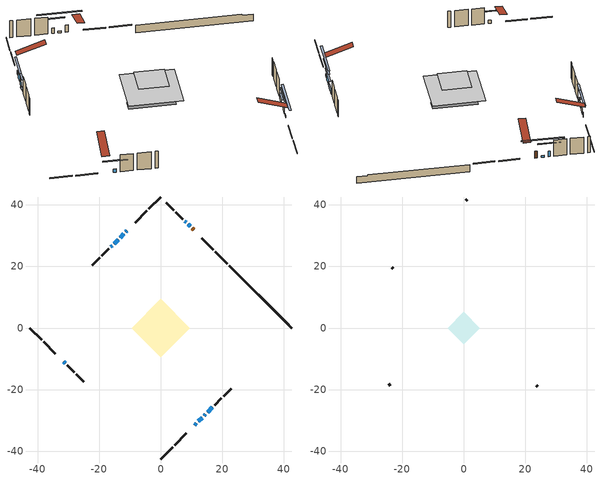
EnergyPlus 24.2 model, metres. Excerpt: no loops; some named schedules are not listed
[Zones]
conditioned space
 floor outside (Floor1 construction): -3.3,0 0,3.3 3.3,0 0,-3.3 z0.93
 floor adiabatic (AdiabaticFloorConstruction): -9.46,0 0,9.46 9.46,0 0,-9.46 z3.37
 floor foundation (Slab1 construction): -5.06,3.13 -3.13,5.06 5.06,-3.13 3.13,-5.06 z-1.25
 wall outside (RimJoist1 construction): 0,-42.58 3.88,-38.7 / -42.58,0 -38.7,-3.88 / 0,42.58 -3.88,38.7 / 21.66,20.92 17.79,24.8 z0.93:1.23
 wall outside (RimJoist2 construction): 4.54,-38.04 8.34,-34.25 / -38.04,-4.54 -34.25,-8.34 / -4.54,38.04 -8.34,34.25 / 17.13,25.45 13.33,29.25 z0.93:1.23
 wall outside (AdiabaticWallConstruction 1): 10.67,31.91 10.17,32.41 z0.93:2.96
 wall outside (AdiabaticWallConstruction): -10.99,31.59 -11.32,31.26 z0.93:2.15; -31.59,-10.99 -31.07,-11.52 z0.93:1.85; 9.51,33.07 8.92,33.66 / 10.99,-31.59 11.59,-30.99 z0.93:1.44; -11.97,30.61 -13.23,29.35 / 8.26,34.32 7.87,34.72 z0.93:2.51; 12.24,-30.34 13.48,-29.1 z0.93:2.94; 14.14,-28.44 14.55,-28.04 z0.93:1.78; -13.89,28.7 -15.13,27.45 z0.93:2.49; -15.79,26.79 -16.19,26.39 z0.93:1.54; 15.2,-27.38 16.82,-25.76 z0.93:2.05
 wall outside (Wall1 construction): 17.47,-25.11 19.74,-22.84 / -30.41,-12.17 -28.14,-14.44 / -16.84,25.74 -19.11,23.47 / 7.21,35.37 4.94,37.64 z0.93:5.81
 wall outside (Wall2 construction): 20.4,-22.18 22.84,-19.74 / -27.48,-15.1 -25.05,-17.53 / -19.77,22.81 -22.21,20.38 / 4.28,38.3 1.85,40.73 z0.93:5.81
 wall foundation (FoundationWall1 construction): 22.32,20.26,-1.25 22.32,20.26,0.93 40.55,2.03,0.93 40.55,2.03,0.63 42.58,0,0.63 42.58,0,-1.25
 window (WindowConstruction 8): -10.99,31.59 -11.32,31.26 z0.93:2.15
 window (WindowConstruction 7): -31.59,-10.99 -31.07,-11.51 z0.93:1.84
 window (WindowConstruction 9): 9.51,33.07 8.92,33.66 z0.93:1.44
 window (WindowConstruction 10): 10.99,-31.59 11.58,-31 z0.93:1.44
 window (WindowConstruction): -11.97,30.61 -13.23,29.35 z0.93:2.51
 window (WindowConstruction 1): 12.24,-30.34 13.48,-29.1 z0.93:2.94
 window (WindowConstruction 2): 14.14,-28.44 14.54,-28.04 z0.93:1.78
 window (WindowConstruction 3): 8.26,34.32 7.87,34.71 z0.93:2.51
 window (WindowConstruction 4): -13.89,28.69 -15.13,27.45 z0.93:2.49
 window (WindowConstruction 5): -15.79,26.79 -16.19,26.4 z0.93:1.54
 window (WindowConstruction 6): 15.2,-27.38 16.82,-25.76 z0.93:2.05
 door (Door): 10.67,31.91 10.17,32.41 z0.93:2.96
 ceiling adiabatic (AdiabaticFloorConstruction): 0,-9.46 9.46,0 0,9.46 -9.46,0 z3.37
attic - vented
 floor to conditioned space (Floor2 construction Reversed): -5.23,0 0,5.23 5.23,0 0,-5.23 z5.81
 wall outside (Wall3 construction): 23.49,-19.09 24.03,-18.55 / -24.39,-18.19 -23.86,-18.72 / -22.86,19.72 -23.39,19.19 / 1.19,41.39 0.66,41.92 z0.93:5.81
 roof outside (Roof1 construction): 10.34,-32.25,5.81 5.24,-27.15,8.21 3.89,-28.49,8.21 8.99,-33.59,5.81; -32.25,-10.34,5.81 -27.15,-5.24,8.21 -28.49,-3.89,8.21 -33.59,-8.99,5.81; -10.34,32.25,5.81 -5.24,27.15,8.21 -3.89,28.49,8.21 -8.99,33.59,5.81; 11.33,31.25,5.81 6.23,26.15,8.21 7.57,24.81,8.21 12.67,29.91,5.81
shading: -29.2,-13.38 -33.45,-9.13 -33.75,-9.42 -29.49,-13.67 z4.48; 5.32,37.26 13.1,29.48 13.39,29.77 5.62,37.55 z6.52; 15.18,-27.4 7.4,-35.18 7.69,-35.47 15.47,-27.69 z6.52; -15.1,27.49 -10.11,32.47 -10.4,32.77 -15.39,27.78 z5.15; 15.35,-27.23 10.38,-32.21 10.67,-32.5 15.64,-27.52 z5.58; 16.41,-26.17 12.27,-30.31 12.56,-30.6 16.7,-26.46 z4.42; 6,36.58 10.13,32.45 10.42,32.74 6.29,36.87 z5.15; -17,25.58 -12.02,30.56 -12.31,30.85 -17.29,25.87 z5.13; -16.33,26.25 -15.65,26.93 -15.94,27.22 -16.62,26.54 z1.74; 16.96,-25.62 15.06,-27.52 15.35,-27.81 17.25,-25.91 z2.25
[Building]
Building 1: Terrain=Suburbs
[Site:Location]
Montreal Intl AP_QC: Latitude {deg}=45.47; Longitude {deg}=-73.74; Time Zone {hr}=-5; Elevation {m}=36; Keep Site Location Information=Yes
[Site:GroundTemperature:Shallow]
2.07863, -0.316383, -0.508184, 0.628371, 5.19101, 9.73239, 13.6695, 16.1636, 16.3755, 14.347, 10.5102, 6.10817
[Site:WaterMainsTemperature]
Calculation Method=Schedule; Temperature Schedule=mains temperature schedule
[Material] Roughness=Rough; Thermal Absorptance=0.9
Name | Thickness {m} | Conductivity {W/m-K} | Density {kg/m3} | Specific Heat {J/kg-K} | Solar Absorptance | Visible Absorptance
asphalt or fiberglass shingles | 0.00635 | 0.162714 | 1121.4 | 1465.45 | 0.4 | 0.4
ceiling loosefill ins | 0.0846667 | 0.0480833 | 16.02 | 1046.75 | 0.7 | 0.7
ceiling stud and cavity | 0.1397 | 0.0937792 | 65.682 | 1177.47 | 0.7 | 0.7
concrete 4.0 in. | 0.1016 | 1.803125 | 2242.8 | 837.4 | 0.7 | 0.7
concrete 8.0 in. | 0.2032 | 1.803125 | 2242.8 | 837.4 | 0.7 | 0.7
door material | 0.04445 | 0.053851 | 512.64 | 1214.23 | 0.7 | 0.7
exterior vertical ins | 0.0454343 | 0.029427 | 32.04 | 1214.23 | 0.7 | 0.7
floor covering | 0.0127 | 0.0433444 | 54.468 | 1339.84 | 0.6 | 0.6
floor rigid ins; rim joist rigid ins; wall rigid ins | 0.051816 | 0.029427 | 32.04 | 1214.23 | 0.7 | 0.7
floor rigid ins 1; wall rigid ins 1 | 0.512978 | 0.029427 | 32.04 | 1214.23 | 0.7 | 0.7
floor stud and cavity | 0.1397 | 0.344651 | 92.3553 | 1139.71 | 0.7 | 0.7
floor stud and cavity 1 | 0.1397 | 1.75129 | 37.0049 | 1207.88 | 0.7 | 0.7
furniture material conditioned space 1 | 0.1524 | 0.115458 | 640.8 | 1214.23 | 0.6 | 0.6
gypsum board | 0.0127 | 0.160291 | 801 | 837.4 | 0.6 | 0.6
gypsum board 1 | 0.0127 | 0.160291 | 801 | 837.4 | 0.7 | 0.7
osb sheathing 0.5 in. | 0.0127 | 0.115458 | 512.64 | 1214.23 | 0.7 | 0.7
osb sheathing 0.75 in. | 0.01905 | 0.115458 | 512.64 | 1214.23 | 0.7 | 0.7
osb sheathing 2.0 in. | 0.0508 | 0.115458 | 512.64 | 1214.23 | 0.7 | 0.7
rim joist stud and cavity | 0.0508 | 0.0406006 | 125.044 | 1163.47 | 0.6 | 0.6
rim joist stud and cavity 1 | 0.0508 | 0.0292721 | 125.044 | 1163.47 | 0.6 | 0.6
wall stud and cavity | 0.1397 | 0.196872 | 139.0536 | 1170.24 | 0.7 | 0.7
wall stud and cavity 1 | 0.1397 | 0.196385 | 139.0536 | 1170.24 | 0.7 | 0.7
wall stud and cavity 2 | 0.0889 | 6.9971 | 50.32683 | 1063.81 | 0.6 | 0.6
wall stud and cavity 3 | 0.0889 | 0.380278 | 52.3479 | 1209.89 | 0.7 | 0.7
wall stud and cavity 4 | 0.0889 | 0.391764 | 83.0341 | 1211.67 | 0.7 | 0.7
wood siding | 0.0254 | 0.102417 | 544.68 | 1172.36 | 0.4 | 0.4
wood siding 1 | 0.00254 | 0.102417 | 544.68 | 1172.36 | 0.4 | 0.4
wood siding 2; wood siding 3; wood siding 4 | 0.0254 | 0.102417 | 544.68 | 1172.36 | 0.7 | 0.7
[WindowMaterial:SimpleGlazingSystem]
Name | U-Factor {W/m2-K} | Solar Heat Gain Coefficient
WindowMaterial | 2.89351 | 0.69
WindowMaterial 1 | 3.10076 | 0.59
WindowMaterial 2 | 2.98776 | 0.6
WindowMaterial 3 | 2.969594 | 0.62
WindowMaterial 4 | 2.89408 | 0.69
WindowMaterial 5 | 3.006501 | 0.57
WindowMaterial 6 | 2.927009 | 0.66
WindowMaterial 7 | 2.963916 | 0.62
WindowMaterial 8 | 3.1212 | 0.61
WindowMaterial 9 | 2.99912 | 0.58
[Construction]
AdiabaticFloorConstruction: floor stud and cavity 1, floor rigid ins 1, osb sheathing 0.75 in., floor covering
AdiabaticWallConstruction: wood siding 3, wall rigid ins 1, wall stud and cavity 3, gypsum board
AdiabaticWallConstruction 1: wood siding 4, wall rigid ins 1, wall stud and cavity 3, gypsum board
Door: door material
Floor1 construction: floor stud and cavity, floor rigid ins, osb sheathing 0.75 in., floor covering
Floor2 construction Reversed: gypsum board, ceiling stud and cavity, ceiling loosefill ins
FoundationWall1 construction: concrete 8.0 in., gypsum board 1
furniture construction conditioned space 1: furniture material conditioned space 1
PartitionWallConstruction: gypsum board, wall stud and cavity 4, gypsum board
RimJoist1 construction: wood siding 2, rim joist rigid ins, osb sheathing 2.0 in., rim joist stud and cavity
RimJoist2 construction: wood siding 2, osb sheathing 2.0 in., rim joist stud and cavity 1
Roof1 construction: asphalt or fiberglass shingles
Slab1 construction: concrete 4.0 in.
Wall1 construction: wood siding, wall rigid ins, osb sheathing 0.5 in., wall stud and cavity, gypsum board
Wall2 construction: wood siding, wall rigid ins, osb sheathing 0.5 in., wall stud and cavity 1, gypsum board
Wall3 construction: wood siding 1, wall stud and cavity 2
WindowConstruction: WindowMaterial
WindowConstruction 1: WindowMaterial 1
WindowConstruction 10; WindowConstruction 9: WindowMaterial 9
WindowConstruction 2: WindowMaterial 2
WindowConstruction 3: WindowMaterial 3
WindowConstruction 4: WindowMaterial 4
WindowConstruction 5: WindowMaterial 5
WindowConstruction 6: WindowMaterial 6
WindowConstruction 7: WindowMaterial 7
WindowConstruction 8: WindowMaterial 8
[Zone] Multiplier=1; Part of Total Floor Area=Yes
Name | Volume {m3}
attic - vented | 21.3864
conditioned space | 352.4
[Space]
Name | Zone | Volume {m3}
attic - vented 1 | attic - vented | 21.3864
conditioned space 1 | conditioned space | 352.4
[ZoneInfiltration:EffectiveLeakageArea]
infil attic - vented 1: Zone or Space=attic - vented 1; Schedule=Always On Discrete; Effective Air Leakage Area {cm2}=2192.4; Stack Coefficient=0.000506269; Wind Coefficient=1.52023e-05
[ZoneMixing]
whole house fan mix: Zone or Space=attic - vented; Schedule=Always On Continuous; Design Flow Rate Calculation Method=Flow/Zone; Design Flow Rate {m3/s}=0; Source Zone or Space=conditioned space
[SurfaceProperty:ExposedFoundationPerimeter]
Slab1: Exposed Perimeter Calculation Method=TotalExposedPerimeter; Total Exposed Perimeter {m}=28.651
[InternalMass] Zone or ZoneList=conditioned space; Space or SpaceList=conditioned space 1
Name | Construction | Surface Area {m2}
furniture mass conditioned space 1 | furniture construction conditioned space 1 | 93.0643
partition wall mass | PartitionWallConstruction | 232.661
[Lights]
interior lighting: Zone or ZoneList or Space or SpaceList=conditioned space 1; Schedule=interior lighting schedule; Design Level Calculation Method=LightingLevel; Lighting Level {W}=343.2; Return Air Fraction=0; Fraction Radiant=0.6; Fraction Visible=0.2; Fraction Replaceable=1
[People]
occupants: Zone or ZoneList or Space or SpaceList=conditioned space 1; Number of People Schedule=occupants schedule; Number of People Calculation Method=People; Number of People=3; Fraction Radiant=0.314171; Sensible Heat Fraction=0.56303; Activity Level Schedule=occupants activity schedule; Carbon Dioxide Generation Rate {m3/s-W}=0; Enable ASHRAE 55 Comfort Warnings=No; Mean Radiant Temperature Calculation Type=EnclosureAveraged
[ElectricEquipment] Zone or ZoneList or Space or SpaceList=conditioned space 1; Design Level Calculation Method=EquipmentLevel
Name | Schedule | Design Level {W} | Fraction Latent | Fraction Radiant | Fraction Lost
clothes dryer | clothes dryer schedule | 140.772 | 0.015 | 0.081 | 0.85
clothes washer | clothes washer schedule | 32.1985 | 0.03 | 0.162 | 0.7
cooking range | cooking range schedule | 215.147 | 0.08 | 0.432 | 0.2
dishwasher | dishwasher schedule | 66.8632 | 0.3 | 0.18 | 0.4
fridge | fridge schedule | 72.9452 | 0 | 0.6 | 0
mech vent bath fan 0 | mech vent bath fan 0 schedule | 50.2 | 0 | 0 | 1
mech vent bath fan 1 | mech vent bath fan 1 schedule | 50.2 | 0 | 0 | 1
mech vent house fan | mech vent house fan schedule | 19.9167 | 0 | 0 | 0.5
mech vent house fan cfis | mech vent house fan cfis schedule | 0 | 0 | 0 | 0
mech vent range fan 0 | mech vent range fan 0 schedule | 57 | 0 | 0 | 1
misc plug loads | misc plug loads schedule | 494.7 | 0.045 | 0.513 | 0.1
whole house fan | Always On Discrete | 0 | 0 | 0 | 1
[OtherEquipment] Zone or ZoneList or Space or SpaceList=conditioned space 1; Design Level Calculation Method=EquipmentLevel
Name | Fuel Type | Schedule | Design Level {W} | Fraction Latent | Fraction Radiant | Fraction Lost
clothes dryer 1 | Electricity | clothes dryer schedule | 0 | 0.015 | 0.081 | 0.85
cooking range 1 | Electricity | cooking range schedule | 0 | 0.08 | 0.432 | 0.2
general water use latent | None | general water use schedule | 62.594 | 1 | 0 | 0
general water use sensible | None | general water use schedule | -61.6891 | 0 | 0.6 | 0
mech vent house fan latent load | None | Always On Discrete | 0 | 1 | 0 | 0
mech vent house fan sensible load | None | Always On Discrete | 0 | 0 | 0 | 0
water heater energy adjustment1 | Electricity | Always On Discrete | 0.01 | 0 | 0 | 1
[ZoneInfiltration:DesignFlowRate] Zone or ZoneList or Space or SpaceList=conditioned space 1; Schedule=Always On Discrete; Design Flow Rate Calculation Method=Flow/Zone; Design Flow Rate {m3/s}=0
infil flow; natural vent flow; whole house fan flow
[Foundation:Kiva]
Foundation Kiva 1: Initial Indoor Air Temperature {C}=18; Wall Height Above Grade {m}=0.930006; Wall Depth Below Slab {m}=0.2032; Custom Block Material Name 1=exterior vertical ins; Custom Block Depth 1 {m}=2.17999; Custom Block X Position 1 {m}=0.2159; Custom Block Z Position 1 {m}=0
[Foundation:Kiva:Settings]
Soil Conductivity {W/m-K}=0.849921; Soil Density {kg/m3}=1842.3; Soil Specific Heat {J/kg-K}=418.7; Ground Solar Absorptivity=0.9; Ground Thermal Absorptivity=0.9; Ground Surface Roughness {m}=0.03; Far-Field Width {m}=40; Deep-Ground Boundary Condition=ZeroFlux; Deep-Ground Depth {m}=40; Minimum Cell Dimension {m}=0.2; Maximum Cell Growth Coefficient=3; Simulation Timestep=Timestep
[Exterior:Lights]
exterior lighting: Schedule=exterior lighting schedule; Design Level {W}=75.6
[Schedule:Constant]
Name | Hourly Value
Always On Continuous; mech vent house fan schedule; mech vent house fan cfis schedule; Always On Discrete | 1
occupants activity schedule | 117.228
fridge schedule | 0
[Schedule:Week:Daily]
interior lighting schedule Week Rule - Jan1-Jan27: interior lighting schedule day, interior lighting schedule day, interior lighting schedule day, interior lighting schedule day, interior lighting schedule day, interior lighting schedule day, interior lighting schedule day, interior lighting schedule default day, interior lighting schedule default day, interior lighting schedule default day, interior lighting schedule default day, interior lighting schedule default day
interior lighting schedule Week Rule - Jan28-Feb3: interior lighting schedule day, interior lighting schedule day, interior lighting schedule day, interior lighting schedule day, interior lighting schedule day 1, interior lighting schedule day 1, interior lighting schedule day 1, interior lighting schedule default day, interior lighting schedule default day, interior lighting schedule default day, interior lighting schedule default day, interior lighting schedule default day
interior lighting schedule Week Rule - Feb4-Feb24: interior lighting schedule day 1, interior lighting schedule day 1, interior lighting schedule day 1, interior lighting schedule day 1, interior lighting schedule day 1, interior lighting schedule day 1, interior lighting schedule day 1, interior lighting schedule default day, interior lighting schedule default day, interior lighting schedule default day, interior lighting schedule default day, interior lighting schedule default day
interior lighting schedule Week Rule - Feb25-Mar3: interior lighting schedule day 1, interior lighting schedule day 1, interior lighting schedule day 1, interior lighting schedule day 1, interior lighting schedule day 2, interior lighting schedule day 2, interior lighting schedule day 2, interior lighting schedule default day, interior lighting schedule default day, interior lighting schedule default day, interior lighting schedule default day, interior lighting schedule default day
interior lighting schedule Week Rule - Mar4-Mar31: interior lighting schedule day 2, interior lighting schedule day 2, interior lighting schedule day 2, interior lighting schedule day 2, interior lighting schedule day 2, interior lighting schedule day 2, interior lighting schedule day 2, interior lighting schedule default day, interior lighting schedule default day, interior lighting schedule default day, interior lighting schedule default day, interior lighting schedule default day
interior lighting schedule Week Rule - Apr1-Apr28: interior lighting schedule day 3, interior lighting schedule day 3, interior lighting schedule day 3, interior lighting schedule day 3, interior lighting schedule day 3, interior lighting schedule day 3, interior lighting schedule day 3, interior lighting schedule default day, interior lighting schedule default day, interior lighting schedule default day, interior lighting schedule default day, interior lighting schedule default day
interior lighting schedule Week Rule - Apr29-May5: interior lighting schedule day 3, interior lighting schedule day 3, interior lighting schedule day 4, interior lighting schedule day 4, interior lighting schedule day 4, interior lighting schedule day 4, interior lighting schedule day 4, interior lighting schedule default day, interior lighting schedule default day, interior lighting schedule default day, interior lighting schedule default day, interior lighting schedule default day
interior lighting schedule Week Rule - May6-May26: interior lighting schedule day 4, interior lighting schedule day 4, interior lighting schedule day 4, interior lighting schedule day 4, interior lighting schedule day 4, interior lighting schedule day 4, interior lighting schedule day 4, interior lighting schedule default day, interior lighting schedule default day, interior lighting schedule default day, interior lighting schedule default day, interior lighting schedule default day
interior lighting schedule Week Rule - May27-Jun2: interior lighting schedule day 4, interior lighting schedule day 4, interior lighting schedule day 4, interior lighting schedule day 4, interior lighting schedule day 4, interior lighting schedule day 5, interior lighting schedule day 5, interior lighting schedule default day, interior lighting schedule default day, interior lighting schedule default day, interior lighting schedule default day, interior lighting schedule default day
interior lighting schedule Week Rule - Jun3-Jun30: interior lighting schedule day 5, interior lighting schedule day 5, interior lighting schedule day 5, interior lighting schedule day 5, interior lighting schedule day 5, interior lighting schedule day 5, interior lighting schedule day 5, interior lighting schedule default day, interior lighting schedule default day, interior lighting schedule default day, interior lighting schedule default day, interior lighting schedule default day
interior lighting schedule Week Rule - Jul1-Jul28: interior lighting schedule day 6, interior lighting schedule day 6, interior lighting schedule day 6, interior lighting schedule day 6, interior lighting schedule day 6, interior lighting schedule day 6, interior lighting schedule day 6, interior lighting schedule default day, interior lighting schedule default day, interior lighting schedule default day, interior lighting schedule default day, interior lighting schedule default day
interior lighting schedule Week Rule - Jul29-Aug4: interior lighting schedule day 6, interior lighting schedule day 6, interior lighting schedule day 6, interior lighting schedule day 7, interior lighting schedule day 7, interior lighting schedule day 7, interior lighting schedule day 7, interior lighting schedule default day, interior lighting schedule default day, interior lighting schedule default day, interior lighting schedule default day, interior lighting schedule default day
interior lighting schedule Week Rule - Aug5-Aug25: interior lighting schedule day 7, interior lighting schedule day 7, interior lighting schedule day 7, interior lighting schedule day 7, interior lighting schedule day 7, interior lighting schedule day 7, interior lighting schedule day 7, interior lighting schedule default day, interior lighting schedule default day, interior lighting schedule default day, interior lighting schedule default day, interior lighting schedule default day
interior lighting schedule Week Rule - Aug26-Sep1: interior lighting schedule day 7, interior lighting schedule day 7, interior lighting schedule day 7, interior lighting schedule day 7, interior lighting schedule day 7, interior lighting schedule day 7, interior lighting schedule day 8, interior lighting schedule default day, interior lighting schedule default day, interior lighting schedule default day, interior lighting schedule default day, interior lighting schedule default day
interior lighting schedule Week Rule - Sep2-Sep29: interior lighting schedule day 8, interior lighting schedule day 8, interior lighting schedule day 8, interior lighting schedule day 8, interior lighting schedule day 8, interior lighting schedule day 8, interior lighting schedule day 8, interior lighting schedule default day, interior lighting schedule default day, interior lighting schedule default day, interior lighting schedule default day, interior lighting schedule default day
interior lighting schedule Week Rule - Sep30-Oct6: interior lighting schedule day 8, interior lighting schedule day 9, interior lighting schedule day 9, interior lighting schedule day 9, interior lighting schedule day 9, interior lighting schedule day 9, interior lighting schedule day 9, interior lighting schedule default day, interior lighting schedule default day, interior lighting schedule default day, interior lighting schedule default day, interior lighting schedule default day
interior lighting schedule Week Rule - Oct7-Oct27: interior lighting schedule day 9, interior lighting schedule day 9, interior lighting schedule day 9, interior lighting schedule day 9, interior lighting schedule day 9, interior lighting schedule day 9, interior lighting schedule day 9, interior lighting schedule default day, interior lighting schedule default day, interior lighting schedule default day, interior lighting schedule default day, interior lighting schedule default day
interior lighting schedule Week Rule - Oct28-Nov3: interior lighting schedule day 9, interior lighting schedule day 9, interior lighting schedule day 9, interior lighting schedule day 9, interior lighting schedule day 10, interior lighting schedule day 10, interior lighting schedule day 10, interior lighting schedule default day, interior lighting schedule default day, interior lighting schedule default day, interior lighting schedule default day, interior lighting schedule default day
interior lighting schedule Week Rule - Nov4-Nov24: interior lighting schedule day 10, interior lighting schedule day 10, interior lighting schedule day 10, interior lighting schedule day 10, interior lighting schedule day 10, interior lighting schedule day 10, interior lighting schedule day 10, interior lighting schedule default day, interior lighting schedule default day, interior lighting schedule default day, interior lighting schedule default day, interior lighting schedule default day
interior lighting schedule Week Rule - Nov25-Dec1: interior lighting schedule day 10, interior lighting schedule day 10, interior lighting schedule day 10, interior lighting schedule day 10, interior lighting schedule day 10, interior lighting schedule day 10, interior lighting schedule day 11, interior lighting schedule default day, interior lighting schedule default day, interior lighting schedule default day, interior lighting schedule default day, interior lighting schedule default day
interior lighting schedule Week Rule - Dec2-Dec31: interior lighting schedule day 11, interior lighting schedule day 11, interior lighting schedule day 11, interior lighting schedule day 11, interior lighting schedule day 11, interior lighting schedule day 11, interior lighting schedule day 11, interior lighting schedule default day, interior lighting schedule default day, interior lighting schedule default day, interior lighting schedule default day, interior lighting schedule default day
occupants schedule Week Rule - Jan1-Dec31: occupants schedule day, occupants schedule day, occupants schedule day, occupants schedule day, occupants schedule day, occupants schedule day, occupants schedule day, occupants schedule default day, occupants schedule default day, occupants schedule default day, occupants schedule default day, occupants schedule default day
clothes dryer schedule Week Rule - Jan1-Dec31: clothes dryer schedule day, clothes dryer schedule day, clothes dryer schedule day, clothes dryer schedule day, clothes dryer schedule day, clothes dryer schedule day, clothes dryer schedule day, clothes dryer schedule default day, clothes dryer schedule default day, clothes dryer schedule default day, clothes dryer schedule default day, clothes dryer schedule default day
clothes washer schedule Week Rule - Jan1-Dec31: clothes washer schedule day, clothes washer schedule day, clothes washer schedule day, clothes washer schedule day, clothes washer schedule day, clothes washer schedule day, clothes washer schedule day, clothes washer schedule default day, clothes washer schedule default day, clothes washer schedule default day, clothes washer schedule default day, clothes washer schedule default day
cooking range schedule Week Rule - Jan1-Dec31: cooking range schedule day, cooking range schedule day, cooking range schedule day, cooking range schedule day, cooking range schedule day, cooking range schedule day, cooking range schedule day, cooking range schedule default day, cooking range schedule default day, cooking range schedule default day, cooking range schedule default day, cooking range schedule default day
dishwasher schedule Week Rule - Jan1-Dec31: dishwasher schedule day, dishwasher schedule day, dishwasher schedule day, dishwasher schedule day, dishwasher schedule day, dishwasher schedule day, dishwasher schedule day, dishwasher schedule default day, dishwasher schedule default day, dishwasher schedule default day, dishwasher schedule default day, dishwasher schedule default day
mech vent bath fan 0 schedule Week Rule - Jan1-Dec31: mech vent bath fan 0 schedule day, mech vent bath fan 0 schedule day, mech vent bath fan 0 schedule day, mech vent bath fan 0 schedule day, mech vent bath fan 0 schedule day, mech vent bath fan 0 schedule day, mech vent bath fan 0 schedule day, mech vent bath fan 0 schedule default day, mech vent bath fan 0 schedule default day, mech vent bath fan 0 schedule default day, mech vent bath fan 0 schedule default day, mech vent bath fan 0 schedule default day
mech vent bath fan 1 schedule Week Rule - Jan1-Dec31: mech vent bath fan 1 schedule day, mech vent bath fan 1 schedule day, mech vent bath fan 1 schedule day, mech vent bath fan 1 schedule day, mech vent bath fan 1 schedule day, mech vent bath fan 1 schedule day, mech vent bath fan 1 schedule day, mech vent bath fan 1 schedule default day, mech vent bath fan 1 schedule default day, mech vent bath fan 1 schedule default day, mech vent bath fan 1 schedule default day, mech vent bath fan 1 schedule default day
mech vent range fan 0 schedule Week Rule - Jan1-Dec31: mech vent range fan 0 schedule day, mech vent range fan 0 schedule day, mech vent range fan 0 schedule day, mech vent range fan 0 schedule day, mech vent range fan 0 schedule day, mech vent range fan 0 schedule day, mech vent range fan 0 schedule day, mech vent range fan 0 schedule default day, mech vent range fan 0 schedule default day, mech vent range fan 0 schedule default day, mech vent range fan 0 schedule default day, mech vent range fan 0 schedule default day
misc plug loads schedule Week Rule - Jan1-Dec31: misc plug loads schedule day, misc plug loads schedule day, misc plug loads schedule day, misc plug loads schedule day, misc plug loads schedule day, misc plug loads schedule day, misc plug loads schedule day, misc plug loads schedule default day, misc plug loads schedule default day, misc plug loads schedule default day, misc plug loads schedule default day, misc plug loads schedule default day
general water use schedule Week Rule - Jan1-Dec31: general water use schedule day, general water use schedule day, general water use schedule day, general water use schedule day, general water use schedule day, general water use schedule day, general water use schedule day, general water use schedule default day, general water use schedule default day, general water use schedule default day, general water use schedule default day, general water use schedule default day
exterior lighting schedule Week Rule - Jan1-Jan27: exterior lighting schedule day, exterior lighting schedule day, exterior lighting schedule day, exterior lighting schedule day, exterior lighting schedule day, exterior lighting schedule day, exterior lighting schedule day, exterior lighting schedule default day, exterior lighting schedule default day, exterior lighting schedule default day, exterior lighting schedule default day, exterior lighting schedule default day
exterior lighting schedule Week Rule - Jan28-Feb3: exterior lighting schedule day, exterior lighting schedule day, exterior lighting schedule day, exterior lighting schedule day, exterior lighting schedule day 1, exterior lighting schedule day 1, exterior lighting schedule day 1, exterior lighting schedule default day, exterior lighting schedule default day, exterior lighting schedule default day, exterior lighting schedule default day, exterior lighting schedule default day
exterior lighting schedule Week Rule - Feb4-Feb24: exterior lighting schedule day 1, exterior lighting schedule day 1, exterior lighting schedule day 1, exterior lighting schedule day 1, exterior lighting schedule day 1, exterior lighting schedule day 1, exterior lighting schedule day 1, exterior lighting schedule default day, exterior lighting schedule default day, exterior lighting schedule default day, exterior lighting schedule default day, exterior lighting schedule default day
exterior lighting schedule Week Rule - Feb25-Mar3: exterior lighting schedule day 1, exterior lighting schedule day 1, exterior lighting schedule day 1, exterior lighting schedule day 1, exterior lighting schedule day 2, exterior lighting schedule day 2, exterior lighting schedule day 2, exterior lighting schedule default day, exterior lighting schedule default day, exterior lighting schedule default day, exterior lighting schedule default day, exterior lighting schedule default day
exterior lighting schedule Week Rule - Mar4-Mar31: exterior lighting schedule day 2, exterior lighting schedule day 2, exterior lighting schedule day 2, exterior lighting schedule day 2, exterior lighting schedule day 2, exterior lighting schedule day 2, exterior lighting schedule day 2, exterior lighting schedule default day, exterior lighting schedule default day, exterior lighting schedule default day, exterior lighting schedule default day, exterior lighting schedule default day
exterior lighting schedule Week Rule - Apr1-Apr28: exterior lighting schedule day 3, exterior lighting schedule day 3, exterior lighting schedule day 3, exterior lighting schedule day 3, exterior lighting schedule day 3, exterior lighting schedule day 3, exterior lighting schedule day 3, exterior lighting schedule default day, exterior lighting schedule default day, exterior lighting schedule default day, exterior lighting schedule default day, exterior lighting schedule default day
exterior lighting schedule Week Rule - Apr29-May5: exterior lighting schedule day 3, exterior lighting schedule day 3, exterior lighting schedule day 4, exterior lighting schedule day 4, exterior lighting schedule day 4, exterior lighting schedule day 4, exterior lighting schedule day 4, exterior lighting schedule default day, exterior lighting schedule default day, exterior lighting schedule default day, exterior lighting schedule default day, exterior lighting schedule default day
exterior lighting schedule Week Rule - May6-May26: exterior lighting schedule day 4, exterior lighting schedule day 4, exterior lighting schedule day 4, exterior lighting schedule day 4, exterior lighting schedule day 4, exterior lighting schedule day 4, exterior lighting schedule day 4, exterior lighting schedule default day, exterior lighting schedule default day, exterior lighting schedule default day, exterior lighting schedule default day, exterior lighting schedule default day
exterior lighting schedule Week Rule - May27-Jun2: exterior lighting schedule day 4, exterior lighting schedule day 4, exterior lighting schedule day 4, exterior lighting schedule day 4, exterior lighting schedule day 4, exterior lighting schedule day 5, exterior lighting schedule day 5, exterior lighting schedule default day, exterior lighting schedule default day, exterior lighting schedule default day, exterior lighting schedule default day, exterior lighting schedule default day
exterior lighting schedule Week Rule - Jun3-Jun30: exterior lighting schedule day 5, exterior lighting schedule day 5, exterior lighting schedule day 5, exterior lighting schedule day 5, exterior lighting schedule day 5, exterior lighting schedule day 5, exterior lighting schedule day 5, exterior lighting schedule default day, exterior lighting schedule default day, exterior lighting schedule default day, exterior lighting schedule default day, exterior lighting schedule default day
exterior lighting schedule Week Rule - Jul1-Jul28: exterior lighting schedule day 6, exterior lighting schedule day 6, exterior lighting schedule day 6, exterior lighting schedule day 6, exterior lighting schedule day 6, exterior lighting schedule day 6, exterior lighting schedule day 6, exterior lighting schedule default day, exterior lighting schedule default day, exterior lighting schedule default day, exterior lighting schedule default day, exterior lighting schedule default day
exterior lighting schedule Week Rule - Jul29-Aug4: exterior lighting schedule day 6, exterior lighting schedule day 6, exterior lighting schedule day 6, exterior lighting schedule day 7, exterior lighting schedule day 7, exterior lighting schedule day 7, exterior lighting schedule day 7, exterior lighting schedule default day, exterior lighting schedule default day, exterior lighting schedule default day, exterior lighting schedule default day, exterior lighting schedule default day
exterior lighting schedule Week Rule - Aug5-Aug25: exterior lighting schedule day 7, exterior lighting schedule day 7, exterior lighting schedule day 7, exterior lighting schedule day 7, exterior lighting schedule day 7, exterior lighting schedule day 7, exterior lighting schedule day 7, exterior lighting schedule default day, exterior lighting schedule default day, exterior lighting schedule default day, exterior lighting schedule default day, exterior lighting schedule default day
exterior lighting schedule Week Rule - Aug26-Sep1: exterior lighting schedule day 7, exterior lighting schedule day 7, exterior lighting schedule day 7, exterior lighting schedule day 7, exterior lighting schedule day 7, exterior lighting schedule day 7, exterior lighting schedule day 8, exterior lighting schedule default day, exterior lighting schedule default day, exterior lighting schedule default day, exterior lighting schedule default day, exterior lighting schedule default day
exterior lighting schedule Week Rule - Sep2-Sep29: exterior lighting schedule day 8, exterior lighting schedule day 8, exterior lighting schedule day 8, exterior lighting schedule day 8, exterior lighting schedule day 8, exterior lighting schedule day 8, exterior lighting schedule day 8, exterior lighting schedule default day, exterior lighting schedule default day, exterior lighting schedule default day, exterior lighting schedule default day, exterior lighting schedule default day
exterior lighting schedule Week Rule - Sep30-Oct6: exterior lighting schedule day 8, exterior lighting schedule day 9, exterior lighting schedule day 9, exterior lighting schedule day 9, exterior lighting schedule day 9, exterior lighting schedule day 9, exterior lighting schedule day 9, exterior lighting schedule default day, exterior lighting schedule default day, exterior lighting schedule default day, exterior lighting schedule default day, exterior lighting schedule default day
[Schedule:Year]
interior lighting schedule: interior lighting schedule Week Rule - Jan1-Jan27, 1, 1, 1, 27, interior lighting schedule Week Rule - Jan28-Feb3, 1, 28, 2, 3, interior lighting schedule Week Rule - Feb4-Feb24, 2, 4, 2, 24, interior lighting schedule Week Rule - Feb25-Mar3, 2, 25, 3, 3, interior lighting schedule Week Rule - Mar4-Mar31, 3, 4, 3, 31, interior lighting schedule Week Rule - Apr1-Apr28, 4, 1, 4, 28, interior lighting schedule Week Rule - Apr29-May5, 4, 29, 5, 5, interior lighting schedule Week Rule - May6-May26, 5, 6, 5, 26, interior lighting schedule Week Rule - May27-Jun2, 5, 27, 6, 2, interior lighting schedule Week Rule - Jun3-Jun30, 6, 3, 6, 30, interior lighting schedule Week Rule - Jul1-Jul28, 7, 1, 7, 28, interior lighting schedule Week Rule - Jul29-Aug4, 7, 29, 8, 4, interior lighting schedule Week Rule - Aug5-Aug25, 8, 5, 8, 25, interior lighting schedule Week Rule - Aug26-Sep1, 8, 26, 9, 1, interior lighting schedule Week Rule - Sep2-Sep29, 9, 2, 9, 29, interior lighting schedule Week Rule - Sep30-Oct6, 9, 30, 10, 6, interior lighting schedule Week Rule - Oct7-Oct27, 10, 7, 10, 27, interior lighting schedule Week Rule - Oct28-Nov3, 10, 28, 11, 3, interior lighting schedule Week Rule - Nov4-Nov24, 11, 4, 11, 24, interior lighting schedule Week Rule - Nov25-Dec1, 11, 25, 12, 1, interior lighting schedule Week Rule - Dec2-Dec31, 12, 2, 12, 31
occupants schedule: occupants schedule Week Rule - Jan1-Dec31, 1, 1, 12, 31
clothes dryer schedule: clothes dryer schedule Week Rule - Jan1-Dec31, 1, 1, 12, 31
clothes washer schedule: clothes washer schedule Week Rule - Jan1-Dec31, 1, 1, 12, 31
cooking range schedule: cooking range schedule Week Rule - Jan1-Dec31, 1, 1, 12, 31
dishwasher schedule: dishwasher schedule Week Rule - Jan1-Dec31, 1, 1, 12, 31
mech vent bath fan 0 schedule: mech vent bath fan 0 schedule Week Rule - Jan1-Dec31, 1, 1, 12, 31
mech vent bath fan 1 schedule: mech vent bath fan 1 schedule Week Rule - Jan1-Dec31, 1, 1, 12, 31
mech vent range fan 0 schedule: mech vent range fan 0 schedule Week Rule - Jan1-Dec31, 1, 1, 12, 31
misc plug loads schedule: misc plug loads schedule Week Rule - Jan1-Dec31, 1, 1, 12, 31
general water use schedule: general water use schedule Week Rule - Jan1-Dec31, 1, 1, 12, 31
exterior lighting schedule: exterior lighting schedule Week Rule - Jan1-Jan27, 1, 1, 1, 27, exterior lighting schedule Week Rule - Jan28-Feb3, 1, 28, 2, 3, exterior lighting schedule Week Rule - Feb4-Feb24, 2, 4, 2, 24, exterior lighting schedule Week Rule - Feb25-Mar3, 2, 25, 3, 3, exterior lighting schedule Week Rule - Mar4-Mar31, 3, 4, 3, 31, exterior lighting schedule Week Rule - Apr1-Apr28, 4, 1, 4, 28, exterior lighting schedule Week Rule - Apr29-May5, 4, 29, 5, 5, exterior lighting schedule Week Rule - May6-May26, 5, 6, 5, 26, exterior lighting schedule Week Rule - May27-Jun2, 5, 27, 6, 2, exterior lighting schedule Week Rule - Jun3-Jun30, 6, 3, 6, 30, exterior lighting schedule Week Rule - Jul1-Jul28, 7, 1, 7, 28, exterior lighting schedule Week Rule - Jul29-Aug4, 7, 29, 8, 4, exterior lighting schedule Week Rule - Aug5-Aug25, 8, 5, 8, 25, exterior lighting schedule Week Rule - Aug26-Sep1, 8, 26, 9, 1, exterior lighting schedule Week Rule - Sep2-Sep29, 9, 2, 9, 29, exterior lighting schedule Week Rule - Sep30-Oct6, 9, 30, 10, 6, exterior lighting schedule Week Rule - Oct7-Oct27, 10, 7, 10, 27, exterior lighting schedule Week Rule - Oct28-Nov3, 10, 28, 11, 3, exterior lighting schedule Week Rule - Nov4-Nov24, 11, 4, 11, 24, exterior lighting schedule Week Rule - Nov25-Dec1, 11, 25, 12, 1, exterior lighting schedule Week Rule - Dec2-Dec31, 12, 2, 12, 31
[Schedule:Compact]
mains temperature schedule: Through: 01/01, For: AllDays, Until: 24:00, 6.56833, Through: 01/02, For: AllDays, Until: 24:00, 6.48722, Through: 01/03, For: AllDays, Until: 24:00, 6.40722, Through: 01/04, For: AllDays, Until: 24:00, 6.32889, Through: 01/05, For: AllDays, Until: 24:00, 6.25167, Through: 01/06, For: AllDays, Until: 24:00, 6.17611, Through: 01/07, For: AllDays, Until: 24:00, 6.10222, Through: 01/08, For: AllDays, Until: 24:00, 6.02944, Through: 01/09, For: AllDays, Until: 24:00, 5.95833, Through: 01/10, For: AllDays, Until: 24:00, 5.88889, Through: 01/11, For: AllDays, Until: 24:00, 5.82056, Through: 01/12, For: AllDays, Until: 24:00, 5.75444, Through: 01/13, For: AllDays, Until: 24:00, 5.68944, Through: 01/14, For: AllDays, Until: 24:00, 5.62611, Through: 01/15, For: AllDays, Until: 24:00, 5.56444, Through: 01/16, For: AllDays, Until: 24:00, 5.50444, Through: 01/17, For: AllDays, Until: 24:00, 5.44611, Through: 01/18, For: AllDays, Until: 24:00, 5.38944, Through: 01/19, For: AllDays, Until: 24:00, 5.33389, Through: 01/20, For: AllDays, Until: 24:00, 5.28111, Through: 01/21, For: AllDays, Until: 24:00, 5.22944, Through: 01/22, For: AllDays, Until: 24:00, 5.17944, Through: 01/23, For: AllDays, Until: 24:00, 5.13111, Through: 01/24, For: AllDays, Until: 24:00, 5.085, Through: 01/25, For: AllDays, Until: 24:00, 5.04056, Through: 01/26, For: AllDays, Until: 24:00, 4.99778, Through: 01/27, For: AllDays, Until: 24:00, 4.95667, Through: 01/28, For: AllDays, Until: 24:00, 4.91778, Through: 01/29, For: AllDays, Until: 24:00, 4.88056, Through: 01/30, For: AllDays, Until: 24:00, 4.845, Through: 01/31, For: AllDays, Until: 24:00, 4.81167, Through: 02/01, For: AllDays, Until: 24:00, 4.77944, Through: 02/02, For: AllDays, Until: 24:00, 4.75, Through: 02/03, For: AllDays, Until: 24:00, 4.72167, Through: 02/04, For: AllDays, Until: 24:00, 4.69611, Through: 02/05, For: AllDays, Until: 24:00, 4.67167, Through: 02/06, For: AllDays, Until: 24:00, 4.64944, Through: 02/07, For: AllDays, Until: 24:00, 4.62889, Through: 02/08, For: AllDays, Until: 24:00, 4.61056, Through: 02/09, For: AllDays, Until: 24:00, 4.59389, Through: 02/10, For: AllDays, Until: 24:00, 4.57944, Through: 02/11, For: AllDays, Until: 24:00, 4.56667, Through: 02/12, For: AllDays, Until: 24:00, 4.55611, Through: 02/13, For: AllDays, Until: 24:00, 4.54722, Through: 02/14, For: AllDays, Until: 24:00, 4.54056, Through: 02/15, For: AllDays, Until: 24:00, 4.53556, Through: 02/16, For: AllDays, Until: 24:00, 4.53278, Through: 02/17, For: AllDays, Until: 24:00, 4.53167, Through: 02/18, For: AllDays, Until: 24:00, 4.53278, Through: 02/19, For: AllDays, Until: 24:00, 4.53556, Through: 02/20, For: AllDays, Until: 24:00, 4.54056, Through: 02/21, For: AllDays, Until: 24:00, 4.54722, Through: 02/22, For: AllDays, Until: 24:00, 4.55611, Through: 02/23, For: AllDays, Until: 24:00, 4.56667, Through: 02/24, For: AllDays, Until: 24:00, 4.57944, Through: 02/25, For: AllDays, Until: 24:00, 4.59389, Through: 02/26, For: AllDays, Until: 24:00, 4.61056, Through: 02/27, For: AllDays, Until: 24:00, 4.62889, Through: 02/28, For: AllDays, Until: 24:00, 4.64889, Through: 03/01, For: AllDays, Until: 24:00, 4.67111, Through: 03/02, For: AllDays, Until: 24:00, 4.69556, Through: 03/03, For: AllDays, Until: 24:00, 4.72167, Through: 03/04, For: AllDays, Until: 24:00, 4.74944, Through: 03/05, For: AllDays, Until: 24:00, 4.77944, Through: 03/06, For: AllDays, Until: 24:00, 4.81111, Through: 03/07, For: AllDays, Until: 24:00, 4.84444, Through: 03/08, For: AllDays, Until: 24:00, 4.88, Through: 03/09, For: AllDays, Until: 24:00, 4.91722, Through: 03/10, For: AllDays, Until: 24:00, 4.95611, Through: 03/11, For: AllDays, Until: 24:00, 4.99722, Through: 03/12, For: AllDays, Until: 24:00, 5.04, Through: 03/13, For: AllDays, Until: 24:00, 5.08444, Through: 03/14, For: AllDays, Until: 24:00, 5.13056, Through: 03/15, For: AllDays, Until: 24:00, 5.17889, Through: 03/16, For: AllDays, Until: 24:00, 5.22833, Through: 03/17, For: AllDays, Until: 24:00, 5.28, Through: 03/18, For: AllDays, Until: 24:00, 5.33333, Through: 03/19, For: AllDays, Until: 24:00, 5.38833, Through: 03/20, For: AllDays, Until: 24:00, 5.445, Through: 03/21, For: AllDays, Until: 24:00, 5.50333, Through: 03/22, For: AllDays, Until: 24:00, 5.56333, Through: 03/23, For: AllDays, Until: 24:00, 5.625, Through: 03/24, For: AllDays, Until: 24:00, 5.68833, Through: 03/25, For: AllDays, Until: 24:00, 5.75333, Through: 03/26, For: AllDays, Until: 24:00, 5.81944, Through: 03/27, For: AllDays, Until: 24:00, 5.88778, Through: 03/28, For: AllDays, Until: 24:00, 5.95722, Through: 03/29, For: AllDays, Until: 24:00, 6.02833, Through: 03/30, For: AllDays, Until: 24:00, 6.10111, Through: 03/31, For: AllDays, Until: 24:00, 6.175, Through: 04/01, For: AllDays, Until: 24:00, 6.25056, Through: 04/02, For: AllDays, Until: 24:00, 6.32778, Through: 04/03, For: AllDays, Until: 24:00, 6.40611, Through: 04/04, For: AllDays, Until: 24:00, 6.48556, Through: 04/05, For: AllDays, Until: 24:00, 6.56722, Through: 04/06, For: AllDays, Until: 24:00, 6.64944, Through: 04/07, For: AllDays, Until: 24:00, 6.73333, Through: 04/08, For: AllDays, Until: 24:00, 6.81833, Through: 04/09, For: AllDays, Until: 24:00, 6.905, Through: 04/10, For: AllDays, Until: 24:00, 6.99278, Through: 04/11, For: AllDays, Until: 24:00, 7.08111, Through: 04/12, For: AllDays, Until: 24:00, 7.17167, Through: 04/13, For: AllDays, Until: 24:00, 7.26278, Through: 04/14, For: AllDays, Until: 24:00, 7.355, Through: 04/15, For: AllDays, Until: 24:00, 7.44833, Through: 04/16, For: AllDays, Until: 24:00, 7.54278, Through: 04/17, For: AllDays, Until: 24:00, 7.63889, Through: 04/18, For: AllDays, Until: 24:00, 7.735, Through: 04/19, For: AllDays, Until: 24:00, 7.83278, Through: 04/20, For: AllDays, Until: 24:00, 7.93167, Through: 04/21, For: AllDays, Until: 24:00, 8.03111, Through: 04/22, For: AllDays, Until: 24:00, 8.13167, Through: 04/23, For: AllDays, Until: 24:00, 8.23278, Through: 04/24, For: AllDays, Until: 24:00, 8.335, Through: 04/25, For: AllDays, Until: 24:00, 8.43778, Through: 04/26, For: AllDays, Until: 24:00, 8.54167, Through: 04/27, For: AllDays, Until: 24:00, 8.64611, Through: 04/28, For: AllDays, Until: 24:00, 8.75167, Through: 04/29, For: AllDays, Until: 24:00, 8.85778, Through: 04/30, For: AllDays, Until: 24:00, 8.96444, Through: 05/01, For: AllDays, Until: 24:00, 9.07167, Through: 05/02, For: AllDays, Until: 24:00, 9.17944, Through: 05/03, For: AllDays, Until: 24:00, 9.28778, Through: 05/04, For: AllDays, Until: 24:00, 9.39667, Through: 05/05, For: AllDays, Until: 24:00, 9.50667, Through: 05/06, For: AllDays, Until: 24:00, 9.61667, Through: 05/07, For: AllDays, Until: 24:00, 9.72667, Through: 05/08, For: AllDays, Until: 24:00, 9.83778, Through: 05/09, For: AllDays, Until: 24:00, 9.94889, Through: 05/10, For: AllDays, Until: 24:00, 10.0606, Through: 05/11, For: AllDays, Until: 24:00, 10.1722, Through: 05/12, For: AllDays, Until: 24:00, 10.2844, Through: 05/13, For: AllDays, Until: 24:00, 10.3967, Through: 05/14, For: AllDays, Until: 24:00, 10.5094, Through: 05/15, For: AllDays, Until: 24:00, 10.6222, Through: 05/16, For: AllDays, Until: 24:00, 10.735, Through: 05/17, For: AllDays, Until: 24:00, 10.8478, Through: 05/18, For: AllDays, Until: 24:00, 10.9611, Through: 05/19, For: AllDays, Until: 24:00, 11.0744, Through: 05/20, For: AllDays, Until: 24:00, 11.1872, Through: 05/21, For: AllDays, Until: 24:00, 11.3006, Through: 05/22, For: AllDays, Until: 24:00, 11.4133, Through: 05/23, For: AllDays, Until: 24:00, 11.5267, Through: 05/24, For: AllDays, Until: 24:00, 11.6394, Through: 05/25, For: AllDays, Until: 24:00, 11.7522, Through: 05/26, For: AllDays, Until: 24:00, 11.8644, Through: 05/27, For: AllDays, Until: 24:00, 11.9767, Through: 05/28, For: AllDays, Until: 24:00, 12.0889, Through: 05/29, For: AllDays, Until: 24:00, 12.2006, Through: 05/30, For: AllDays, Until: 24:00, 12.3122, Through: 05/31, For: AllDays, Until: 24:00, 12.4228, Through: 06/01, For: AllDays, Until: 24:00, 12.5339, Through: 06/02, For: AllDays, Until: 24:00, 12.6439, Through: 06/03, For: AllDays, Until: 24:00, 12.7539, Through: 06/04, For: AllDays, Until: 24:00, 12.8628, Through: 06/05, For: AllDays, Until: 24:00, 12.9717, Through: 06/06, For: AllDays, Until: 24:00, 13.08, Through: 06/07, For: AllDays, Until: 24:00, 13.1878, Through: 06/08, For: AllDays, Until: 24:00, 13.2944, Through: 06/09, For: AllDays, Until: 24:00, 13.4011, Through: 06/10, For: AllDays, Until: 24:00, 13.5067, Through: 06/11, For: AllDays, Until: 24:00, 13.6117, Through: 06/12, For: AllDays, Until: 24:00, 13.7156, Through: 06/13, For: AllDays, Until: 24:00, 13.8194, Through: 06/14, For: AllDays, Until: 24:00, 13.9222, Through: 06/15, For: AllDays, Until: 24:00, 14.0239, Through: 06/16, For: AllDays, Until: 24:00, 14.125, Through: 06/17, For: AllDays, Until: 24:00, 14.225, Through: 06/18, For: AllDays, Until: 24:00, 14.3239, Through: 06/19, For: AllDays, Until: 24:00, 14.4222, Through: 06/20, For: AllDays, Until: 24:00, 14.5194, Through: 06/21, For: AllDays, Until: 24:00, 14.6156, Through: 06/22, For: AllDays, Until: 24:00, 14.7106, Through: 06/23, For: AllDays, Until: 24:00, 14.805, Through: 06/24, For: AllDays, Until: 24:00, 14.8978, Through: 06/25, For: AllDays, Until: 24:00, 14.9894, Through: 06/26, For: AllDays, Until: 24:00, 15.0806, Through: 06/27, For: AllDays, Until: 24:00, 15.17, Through: 06/28, For: AllDays, Until: 24:00, 15.2583, Through: 06/29, For: AllDays, Until: 24:00, 15.3456, Through: 06/30, For: AllDays, Until: 24:00, 15.4311, Through: 07/01, For: AllDays, Until: 24:00, 15.5161, Through: 07/02, For: AllDays, Until: 24:00, 15.5989, Through: 07/03, For: AllDays, Until: 24:00, 15.6811, Through: 07/04, For: AllDays, Until: 24:00, 15.7617, Through: 07/05, For: AllDays, Until: 24:00, 15.8411, Through: 07/06, For: AllDays, Until: 24:00, 15.9189, Through: 07/07, For: AllDays, Until: 24:00, 15.995, Through: 07/08, For: AllDays, Until: 24:00, 16.07, Through: 07/09, For: AllDays, Until: 24:00, 16.1433, Through: 07/10, For: AllDays, Until: 24:00, 16.2156, Through: 07/11, For: AllDays, Until: 24:00, 16.2861, Through: 07/12, For: AllDays, Until: 24:00, 16.355, Through: 07/13, For: AllDays, Until: 24:00, 16.4222, Through: 07/14, For: AllDays, Until: 24:00, 16.4878, Through: 07/15, For: AllDays, Until: 24:00, 16.5522, Through: 07/16, For: AllDays, Until: 24:00, 16.615, Through: 07/17, For: AllDays, Until: 24:00, 16.6756, Through: 07/18, For: AllDays, Until: 24:00, 16.735, Through: 07/19, For: AllDays, Until: 24:00, 16.7928, Through: 07/20, For: AllDays, Until: 24:00, 16.8489, Through: 07/21, For: AllDays, Until: 24:00, 16.9028, Through: 07/22, For: AllDays, Until: 24:00, 16.9556, Through: 07/23, For: AllDays, Until: 24:00, 17.0061, Through: 07/24, For: AllDays, Until: 24:00, 17.0556, Through: 07/25, For: AllDays, Until: 24:00, 17.1028, Through: 07/26, For: AllDays, Until: 24:00, 17.1483, Through: 07/27, For: AllDays, Until: 24:00, 17.1917, Through: 07/28, For: AllDays, Until: 24:00, 17.2339, Through: 07/29, For: AllDays, Until: 24:00, 17.2739, Through: 07/30, For: AllDays, Until: 24:00, 17.3122, Through: 07/31, For: AllDays, Until: 24:00, 17.3489, Through: 08/01, For: AllDays, Until: 24:00, 17.3833, Through: 08/02, For: AllDays, Until: 24:00, 17.4161, Through: 08/03, For: AllDays, Until: 24:00, 17.4467, Through: 08/04, For: AllDays, Until: 24:00, 17.4761, Through: 08/05, For: AllDays, Until: 24:00, 17.5028, Through: 08/06, For: AllDays, Until: 24:00, 17.5283, Through: 08/07, For: AllDays, Until: 24:00, 17.5517, Through: 08/08, For: AllDays, Until: 24:00, 17.5728, Through: 08/09, For: AllDays, Until: 24:00, 17.5922, Through: 08/10, For: AllDays, Until: 24:00, 17.61, Through: 08/11, For: AllDays, Until: 24:00, 17.6256, Through: 08/12, For: AllDays, Until: 24:00, 17.6394, Through: 08/13, For: AllDays, Until: 24:00, 17.6511, Through: 08/14, For: AllDays, Until: 24:00, 17.6611, Through: 08/15, For: AllDays, Until: 24:00, 17.6689, Through: 08/16, For: AllDays, Until: 24:00, 17.675, Through: 08/17, For: AllDays, Until: 24:00, 17.6789, Through: 08/18, For: AllDays, Until: 24:00, 17.6811, Through: 08/19, For: AllDays, Until: 24:00, 17.6811, Through: 08/20, For: AllDays, Until: 24:00, 17.6794, Through: 08/21, For: AllDays, Until: 24:00, 17.6756, Through: 08/22, For: AllDays, Until: 24:00, 17.67, Through: 08/23, For: AllDays, Until: 24:00, 17.6622, Through: 08/24, For: AllDays, Until: 24:00, 17.6528, Through: 08/25, For: AllDays, Until: 24:00, 17.6411, Through: 08/26, For: AllDays, Until: 24:00, 17.6278, Through: 08/27, For: AllDays, Until: 24:00, 17.6122, Through: 08/28, For: AllDays, Until: 24:00, 17.595, Through: 08/29, For: AllDays, Until: 24:00, 17.5756, Through: 08/30, For: AllDays, Until: 24:00, 17.5544, Through: 08/31, For: AllDays, Until: 24:00, 17.5311, Through: 09/01, For: AllDays, Until: 24:00, 17.5061, Through: 09/02, For: AllDays, Until: 24:00, 17.4794, Through: 09/03, For: AllDays, Until: 24:00, 17.4506, Through: 09/04, For: AllDays, Until: 24:00, 17.42, Through: 09/05, For: AllDays, Until: 24:00, 17.3878, Through: 09/06, For: AllDays, Until: 24:00, 17.3533, Through: 09/07, For: AllDays, Until: 24:00, 17.3172, Through: 09/08, For: AllDays, Until: 24:00, 17.2789, Through: 09/09, For: AllDays, Until: 24:00, 17.2389, Through: 09/10, For: AllDays, Until: 24:00, 17.1972, Through: 09/11, For: AllDays, Until: 24:00, 17.1539, Through: 09/12, For: AllDays, Until: 24:00, 17.1083, Through: 09/13, For: AllDays, Until: 24:00, 17.0617, Through: 09/14, For: AllDays, Until: 24:00, 17.0128, Through: 09/15, For: AllDays, Until: 24:00, 16.9622, Through: 09/16, For: AllDays, Until: 24:00, 16.9094, Through: 09/17, For: AllDays, Until: 24:00, 16.8556, Through: 09/18, For: AllDays, Until: 24:00, 16.8, Through: 09/19, For: AllDays, Until: 24:00, 16.7422, Through: 09/20, For: AllDays, Until: 24:00, 16.6833, Through: 09/21, For: AllDays, Until: 24:00, 16.6228, Through: 09/22, For: AllDays, Until: 24:00, 16.56, Through: 09/23, For: AllDays, Until: 24:00, 16.4961, Through: 09/24, For: AllDays, Until: 24:00, 16.4306, Through: 09/25, For: AllDays, Until: 24:00, 16.3633, Through: 09/26, For: AllDays, Until: 24:00, 16.295, Through: 09/27, For: AllDays, Until: 24:00, 16.2244, Through: 09/28, For: AllDays, Until: 24:00, 16.1528, Through: 09/29, For: AllDays, Until: 24:00, 16.0794, Through: 09/30, For: AllDays, Until: 24:00, 16.0044, Through: 10/01, For: AllDays, Until: 24:00, 15.9283, Through: 10/02, For: AllDays, Until: 24:00, 15.8511, Through: 10/03, For: AllDays, Until: 24:00, 15.7717, Through: 10/04, For: AllDays, Until: 24:00, 15.6917, Through: 10/05, For: AllDays, Until: 24:00, 15.6094, Through: 10/06, For: AllDays, Until: 24:00, 15.5267, Through: 10/07, For: AllDays, Until: 24:00, 15.4422, Through: 10/08, For: AllDays, Until: 24:00, 15.3567, Through: 10/09, For: AllDays, Until: 24:00, 15.2694, Through: 10/10, For: AllDays, Until: 24:00, 15.1811, Through: 10/11, For: AllDays, Until: 24:00, 15.0917, Through: 10/12, For: AllDays, Until: 24:00, 15.0011, Through: 10/13, For: AllDays, Until: 24:00, 14.9094, Through: 10/14, For: AllDays, Until: 24:00, 14.8167, Through: 10/15, For: AllDays, Until: 24:00, 14.7228, Through: 10/16, For: AllDays, Until: 24:00, 14.6278, Through: 10/17, For: AllDays, Until: 24:00, 14.5317, Through: 10/18, For: AllDays, Until: 24:00, 14.4344, Through: 10/19, For: AllDays, Until: 24:00, 14.3367, Through: 10/20, For: AllDays, Until: 24:00, 14.2378, Through: 10/21, For: AllDays, Until: 24:00, 14.1378, Through: 10/22, For: AllDays, Until: 24:00, 14.0367, Through: 10/23, For: AllDays, Until: 24:00, 13.935, Through: 10/24, For: AllDays, Until: 24:00, 13.8322, Through: 10/25, For: AllDays, Until: 24:00, 13.7289, Through: 10/26, For: AllDays, Until: 24:00, 13.625, Through: 10/27, For: AllDays, Until: 24:00, 13.52, Through: 10/28, For: AllDays, Until: 24:00, 13.4144, Through: 10/29, For: AllDays, Until: 24:00, 13.3083, Through: 10/30, For: AllDays, Until: 24:00, 13.2011, Through: 10/31, For: AllDays, Until: 24:00, 13.0939, Through: 11/01, For: AllDays, Until: 24:00, 12.9856, Through: 11/02, For: AllDays, Until: 24:00, 12.8767, Through: 11/03, For: AllDays, Until: 24:00, 12.7678, Through: 11/04, For: AllDays, Until: 24:00, 12.6578, Through: 11/05, For: AllDays, Until: 24:00, 12.5478, Through: 11/06, For: AllDays, Until: 24:00, 12.4372, Through: 11/07, For: AllDays, Until: 24:00, 12.3261, Through: 11/08, For: AllDays, Until: 24:00, 12.215, Through: 11/09, For: AllDays, Until: 24:00, 12.1033, Through: 11/10, For: AllDays, Until: 24:00, 11.9911, Through: 11/11, For: AllDays, Until: 24:00, 11.8789, Through: 11/12, For: AllDays, Until: 24:00, 11.7667, Through: 11/13, For: AllDays, Until: 24:00, 11.6539, Through: 11/14, For: AllDays, Until: 24:00, 11.5411, Through: 11/15, For: AllDays, Until: 24:00, 11.4278, Through: 11/16, For: AllDays, Until: 24:00, 11.315, Through: 11/17, For: AllDays, Until: 24:00, 11.2017, Through: 11/18, For: AllDays, Until: 24:00, 11.0889, Through: 11/19, For: AllDays, Until: 24:00, 10.9756, Through: 11/20, For: AllDays, Until: 24:00, 10.8622, Through: 11/21, For: AllDays, Until: 24:00, 10.7494, Through: 11/22, For: AllDays, Until: 24:00, 10.6367, Through: 11/23, For: AllDays, Until: 24:00, 10.5239, Through: 11/24, For: AllDays, Until: 24:00, 10.4111, Through: 11/25, For: AllDays, Until: 24:00, 10.2989, Through: 11/26, For: AllDays, Until: 24:00, 10.1867, Through: 11/27, For: AllDays, Until: 24:00, 10.0744, Through: 11/28, For: AllDays, Until: 24:00, 9.96333, Through: 11/29, For: AllDays, Until: 24:00, 9.85167, Through: 11/30, For: AllDays, Until: 24:00, 9.74111, Through: 12/01, For: AllDays, Until: 24:00, 9.63056, Through: 12/02, For: AllDays, Until: 24:00, 9.52056, Through: 12/03, For: AllDays, Until: 24:00, 9.41111, Through: 12/04, For: AllDays, Until: 24:00, 9.30167, Through: 12/05, For: AllDays, Until: 24:00, 9.19333, Through: 12/06, For: AllDays, Until: 24:00, 9.08556, Through: 12/07, For: AllDays, Until: 24:00, 8.97778, Through: 12/08, For: AllDays, Until: 24:00, 8.87111, Through: 12/09, For: AllDays, Until: 24:00, 8.765, Through: 12/10, For: AllDays, Until: 24:00, 8.66, Through: 12/11, For: AllDays, Until: 24:00, 8.555, Through: 12/12, For: AllDays, Until: 24:00, 8.45111, Through: 12/13, For: AllDays, Until: 24:00, 8.34833, Through: 12/14, For: AllDays, Until: 24:00, 8.24611, Through: 12/15, For: AllDays, Until: 24:00, 8.14444, Through: 12/16, For: AllDays, Until: 24:00, 8.04389, Through: 12/17, For: AllDays, Until: 24:00, 7.94444, Through: 12/18, For: AllDays, Until: 24:00, 7.84556, Through: 12/19, For: AllDays, Until: 24:00, 7.74778, Through: 12/20, For: AllDays, Until: 24:00, 7.65111, Through: 12/21, For: AllDays, Until: 24:00, 7.555, Through: 12/22, For: AllDays, Until: 24:00, 7.46056, Through: 12/23, For: AllDays, Until: 24:00, 7.36667, Through: 12/24, For: AllDays, Until: 24:00, 7.27444, Through: 12/25, For: AllDays, Until: 24:00, 7.18278, Through: 12/26, For: AllDays, Until: 24:00, 7.09278, Through: 12/27, For: AllDays, Until: 24:00, 7.00389, Through: 12/28, For: AllDays, Until: 24:00, 6.91611, Through: 12/29, For: AllDays, Until: 24:00, 6.82944, Through: 12/30, For: AllDays, Until: 24:00, 6.74389, Through: 12/31, For: AllDays, Until: 24:00, 6.66
